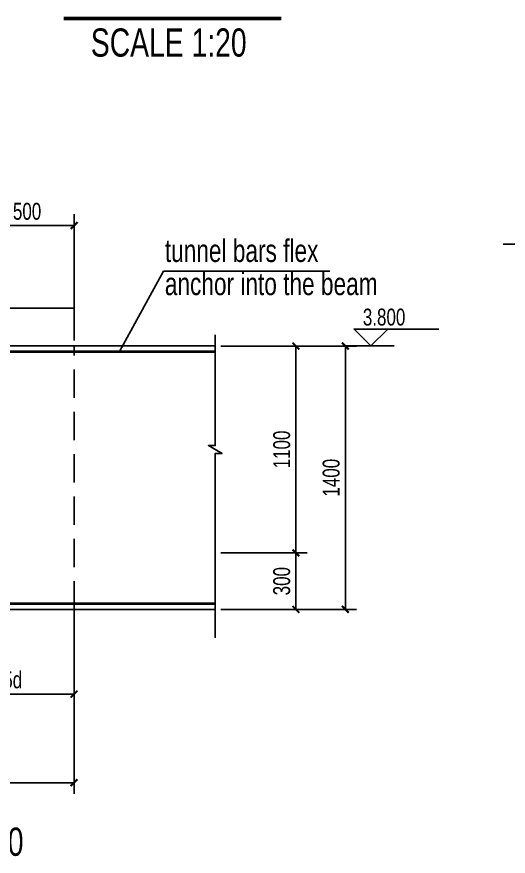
# Model space of a CAD drawing. Extents: x 707031 to 850566, y -411673 to -233438.
# Drawn here: x 765117 to 773822, y -398637 to -383765 of the extents above; entities that cross this region are included whole.
import ezdxf

# ---------------------------------------------------------------- set-up
doc = ezdxf.new("R2010")
doc.units = 0
doc.header["$LTSCALE"] = 2000
doc.header["$MEASUREMENT"] = 0
doc.linetypes.add('HIDDEN', pattern=[0.375, 0.25, -0.125])
doc.layers.get('0').update_dxf_attribs({"linetype": 'CONTINUOUS'})
doc.layers.get('DEFPOINTS').update_dxf_attribs({"linetype": 'CONTINUOUS'})
for name, color, linetype in [('3', 7, 'HIDDEN'), ('4', 2, 'CONTINUOUS'), ('S_05', 7, 'CONTINUOUS'), ('S_06', 1, 'CONTINUOUS')]:
    doc.layers.add(name, color=color, linetype=linetype)
doc.styles.add('KS', font='kstxt.shx', dxfattribs={"width": 0.75, "bigfont": 'kshz.shx'})
doc.dimstyles.new('KS30', dxfattribs={"dimtxt": 300, "dimasz": 120, "dimexe": 200, "dimexo": 100, "dimgap": 100, "dimtad": 1, "dimdec": 0, "dimlfac": 0.3, "dimzin": 14, "dimdsep": 46, "dimtxsty": 'KS', "dimblk": 'ARCHTICK', "dimcen": -900, "dimclrd": 7, "dimclre": 7, "dimclrt": 2, "dimadec": 0, "dimazin": 0, "dimtfac": 1, "dimtdec": 0, "dimtix": 1, "dimtmove": 2, "dimatfit": 2, "dimfxl": 1, "dimtolj": 1, "dimtzin": 14, "dimarcsym": 0})

# ---------------------------------------------------------------- blocks, each defined once
blk = doc.blocks.new('_ArchTick')
at = {"color": 0, "linetype": 'ByBlock', "const_width": 0.3}
blk.add_lwpolyline([(-0.5, -0.5), (0.5, 0.5)], dxfattribs=at)
blk = doc.blocks.new('TICK')
at = {"layer": 'S_06'}
blk.add_blockref('_ArchTick', (0, 0), dxfattribs=at)
blk = doc.blocks.new('*D380')
at = {"layer": 'DEFPOINTS', "color": 0}
for p in [(766132, -387463), (764466, -389598), (766132, -389598)]:
    blk.add_point(p, dxfattribs=at)
at = {"layer": 'S_05', "color": 7, "lineweight": -2}
for p, q in [((764466, -389498), (764466, -387263)), ((766132, -389498), (766132, -387263)), ((764466, -387463), (766132, -387463))]:
    blk.add_line(p, q, dxfattribs=at)
at = {"layer": 'S_05', "color": 7, "lineweight": -2, "xscale": 120, "yscale": 120, "zscale": 120, "rotation": 180}
blk.add_blockref('_ArchTick', (764466, -387463), dxfattribs=at)
at = {"layer": 'S_05', "color": 7, "lineweight": -2, "xscale": 120, "yscale": 120, "zscale": 120}
blk.add_blockref('_ArchTick', (766132, -387463), dxfattribs=at)
at = {"layer": 'S_05', "color": 2, "insert": (765299, -387213), "char_height": 300, "attachment_point": 5, "style": 'KS'}
blk.add_mtext('\\A1;500', dxfattribs=at)
blk = doc.blocks.new('*D382')
at = {"layer": 'DEFPOINTS', "color": 0}
for p in [(763790, -394164), (766132, -394164), (766132, -395764)]:
    blk.add_point(p, dxfattribs=at)
at = {"layer": 'S_05', "color": 7, "lineweight": -2}
for p, q in [((763790, -394264), (763790, -395964)), ((766132, -394264), (766132, -395964)), ((763790, -395764), (766132, -395764))]:
    blk.add_line(p, q, dxfattribs=at)
at = {"layer": 'S_05', "color": 7, "lineweight": -2, "xscale": 120, "yscale": 120, "zscale": 120, "rotation": 180}
blk.add_blockref('_ArchTick', (763790, -395764), dxfattribs=at)
at = {"layer": 'S_05', "color": 7, "lineweight": -2, "xscale": 120, "yscale": 120, "zscale": 120}
blk.add_blockref('_ArchTick', (766132, -395764), dxfattribs=at)
at = {"layer": 'S_05', "color": 2, "insert": (764961, -395514), "char_height": 300, "attachment_point": 5, "style": 'KS'}
blk.add_mtext('\\A1;35d', dxfattribs=at)
blk = doc.blocks.new('*D383')
at = {"layer": 'DEFPOINTS', "color": 0}
for p in [(768745, -389598), (770061, -389598), (768632, -393264)]:
    blk.add_point(p, dxfattribs=at)
at = {"layer": 'S_05', "color": 7, "lineweight": -2}
for p, q in [((768845, -389598), (770261, -389598)), ((770061, -393264), (770061, -389598)), ((768732, -393264), (770261, -393264))]:
    blk.add_line(p, q, dxfattribs=at)
at = {"layer": 'S_05', "color": 7, "lineweight": -2, "xscale": 120, "yscale": 120, "zscale": 120}
for p, rotation in [((770061, -389598), 90), ((770061, -393264), 270)]:
    blk.add_blockref('_ArchTick', p, dxfattribs=dict(at, rotation=rotation))
at = {"layer": 'S_05', "color": 2, "insert": (769811, -391431), "char_height": 300, "attachment_point": 5, "rotation": 90, "style": 'KS'}
blk.add_mtext('\\A1;1100', dxfattribs=at)
blk = doc.blocks.new('*D384')
at = {"layer": 'DEFPOINTS', "color": 0}
for p in [(768799, -393264), (770061, -393264), (768632, -394264)]:
    blk.add_point(p, dxfattribs=at)
at = {"layer": 'S_05', "color": 7, "lineweight": -2}
for p, q in [((768899, -393264), (770261, -393264)), ((770061, -394264), (770061, -393264)), ((768732, -394264), (770261, -394264))]:
    blk.add_line(p, q, dxfattribs=at)
at = {"layer": 'S_05', "color": 7, "lineweight": -2, "xscale": 120, "yscale": 120, "zscale": 120}
for p, rotation in [((770061, -393264), 90), ((770061, -394264), 270)]:
    blk.add_blockref('_ArchTick', p, dxfattribs=dict(at, rotation=rotation))
at = {"layer": 'S_05', "color": 2, "insert": (769811, -393764), "char_height": 300, "attachment_point": 5, "rotation": 90, "style": 'KS'}
blk.add_mtext('\\A1;300', dxfattribs=at)
blk = doc.blocks.new('*D385')
at = {"layer": 'DEFPOINTS', "color": 0}
for p in [(768632, -389598), (770937, -389598), (768632, -394264)]:
    blk.add_point(p, dxfattribs=at)
at = {"layer": 'S_05', "color": 7, "lineweight": -2}
for p, q in [((768732, -389598), (771137, -389598)), ((770937, -394264), (770937, -389598)), ((768732, -394264), (771137, -394264))]:
    blk.add_line(p, q, dxfattribs=at)
at = {"layer": 'S_05', "color": 7, "lineweight": -2, "xscale": 120, "yscale": 120, "zscale": 120}
for p, rotation in [((770937, -389598), 90), ((770937, -394264), 270)]:
    blk.add_blockref('_ArchTick', p, dxfattribs=dict(at, rotation=rotation))
at = {"layer": 'S_05', "color": 2, "insert": (770687, -391931), "char_height": 300, "attachment_point": 5, "rotation": 90, "style": 'KS'}
blk.add_mtext('\\A1;1400', dxfattribs=at)
blk = doc.blocks.new('*D387')
at = {"layer": 'DEFPOINTS', "color": 0}
for p in [(766132, -395114), (762466, -395949), (766132, -397334)]:
    blk.add_point(p, dxfattribs=at)
at = {"layer": 'S_05', "color": 7, "lineweight": -2}
for p, q in [((766132, -395214), (766132, -397534)), ((762466, -396049), (762466, -397534)), ((762466, -397334), (766132, -397334))]:
    blk.add_line(p, q, dxfattribs=at)
at = {"layer": 'S_05', "color": 7, "lineweight": -2, "xscale": 120, "yscale": 120, "zscale": 120, "rotation": 180}
blk.add_blockref('_ArchTick', (762466, -397334), dxfattribs=at)
at = {"layer": 'S_05', "color": 7, "lineweight": -2, "xscale": 120, "yscale": 120, "zscale": 120}
blk.add_blockref('_ArchTick', (766132, -397334), dxfattribs=at)
at = {"layer": 'S_05', "color": 2, "insert": (764299, -397084), "char_height": 300, "attachment_point": 5, "style": 'KS'}
blk.add_mtext('\\A1;1100', dxfattribs=at)

msp = doc.modelspace()

# ---------------------------------------------------------------- linework, layer by layer
for p, q in [((773734.405, -387793.256), (775745.617, -387793.256)), ((766936.274, -389697.596), (767713.883, -388273.696)), ((767713.883, -388273.696), (770662.691, -388273.696)), ((753965.812, -389597.596), (768632.478, -389597.596)), ((770937.408, -389597.596), (771800.781, -389597.596)), ((753965.812, -394264.263), (768632.478, -394264.263))]:
    msp.add_line(p, q)
at = {"color": 7, "linetype": 'ByBlock'}
msp.add_line((764020.548, -388929.63), (766114.478, -388929.63), dxfattribs=at)
at = {"color": 1, "const_width": 60}
msp.add_lwpolyline([(765944.529, -383795.369), (769804.423, -383795.369)], dxfattribs=at)
for points in [[(771691.078, -389297.596), (771391.078, -389597.596), (771091.078, -389297.596), (772591.078, -389297.596)], [(768632.478, -389397.596), (768632.478, -391360.93), (768512.478, -391360.93), (768752.478, -391500.93), (768632.478, -391500.93), (768632.478, -394768.592)]]:
    msp.add_lwpolyline(points)
at = {"layer": '3'}
msp.add_line((766132.478, -394264.263), (766132.478, -389597.596), dxfattribs=at)
at = {"layer": '3', "const_width": 50}
for points in [[(768632.478, -389697.596), (764507.233, -389697.596)], [(768632.478, -394164.263), (763789.763, -394164.263)]]:
    msp.add_lwpolyline(points, dxfattribs=at)
at = {"layer": 'DEFPOINTS', "color": 0, "linetype": 'ByBlock'}
msp.add_point((766132.478, -388929.63), dxfattribs=at)

# ---------------------------------------------------------------- block references
at = {"color": 7, "linetype": 'ByBlock', "xscale": 18, "yscale": 18, "zscale": 18}
msp.add_blockref('TICK', (766132.478, -388929.63), dxfattribs=at)

# ---------------------------------------------------------------- texts
at = {"color": 7, "style": 'KS', "width": 0.75}
for s, p in [('tunnel bars flex', (767739.441, -388109.32)), ('anchor into the beam', (767739.441, -388696.223))]:
    msp.add_text(s, height=400, dxfattribs=at).set_placement(p)
at = {"style": 'KS', "width": 0.75}
msp.add_text('3.800', height=300, dxfattribs=at).set_placement((771247.229, -389235.264))
at = {"layer": '4', "style": 'KS', "width": 0.75}
for s, p in [('SCALE 1:20', (766428.629, -384471.574)), ('SCALE 1:30', (762477.049, -398629.784))]:
    msp.add_text(s, height=500, dxfattribs=at).set_placement(p)

# ---------------------------------------------------------------- dimensions: what is measured, and where the dimension line sits
at = {"layer": 'S_05'}
for base, p1, p2, picture, middle in [((766132.478, -387463.476), (764465.812, -389597.596), (766132.478, -389597.596), '*D380', (765299.145, -387213.476)), ((766132.478, -397333.849), (762465.812, -395949.056), (766132.478, -395114.263), '*D387', (764299.145, -397083.849))]:
    dim = msp.add_linear_dim(base=base, p1=p1, p2=p2, dimstyle='KS30', dxfattribs=at)
    dim.commit()
    dim.dimension.update_dxf_attribs({"geometry": picture, "text_midpoint": middle})
for base, p1, p2, picture, middle in [((770060.882, -389597.596), (768632.478, -393264.263), (768744.875, -389597.596), '*D383', (769810.882, -391430.93)), ((770937.408, -389597.596), (768632.478, -394264.263), (768632.478, -389597.596), '*D385', (770687.408, -391930.93)), ((770060.882, -393264.263), (768632.478, -394264.263), (768798.566, -393264.263), '*D384', (769810.882, -393764.263))]:
    dim = msp.add_linear_dim(base=base, p1=p1, p2=p2, angle=90, dimstyle='KS30', dxfattribs=at)
    dim.commit()
    dim.dimension.update_dxf_attribs({"geometry": picture, "text_midpoint": middle})
dim = msp.add_linear_dim(base=(766132.478, -395764.263), p1=(763789.763, -394164.263), p2=(766132.478, -394164.263), text='35d', dimstyle='KS30', override={"dimclrt": 2}, dxfattribs=at)
dim.commit()
dim.dimension.update_dxf_attribs({"geometry": '*D382', "text_midpoint": (764961.121, -395514.263)})

doc.saveas('drawing.dxf')
